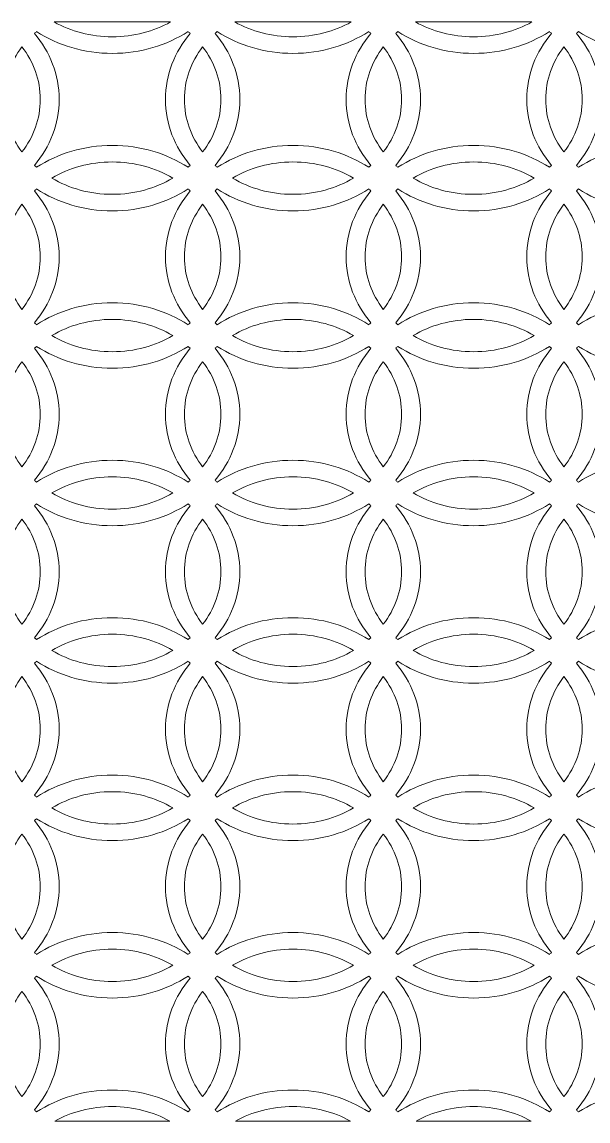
# Model space of a CAD drawing. Header units: millimetres. Extents: x -1200 to 1200, y -590 to 590.
# Drawn here: x 0 to 607, y -590 to 590 of the extents above; entities that cross this region are included whole.
import ezdxf

# ---------------------------------------------------------------- set-up
doc = ezdxf.new("R2010")
doc.units = ezdxf.units.MM
doc.header["$MEASUREMENT"] = 0
doc.layers.add('Layer 1', color=7, linetype='Continuous')

msp = doc.modelspace()

# ---------------------------------------------------------------- linework, layer by layer
at = {"layer": 'Layer 1', "color": 250, "lineweight": 20}
for points, knots in [([(13.1124, 577.662), (29.8623, 557.8099), (39.7801, 533.3066), (39.7801, 506.842), (39.7801, 480.3773), (29.8623, 455.8731), (13.1125, 436.0207), (13.8799, 435.3289), (14.6572, 434.6453), (15.4459, 433.9724), (38.2105, 448.7279), (66.3541, 457.4741), (96.7622, 457.4741), (127.1705, 457.4741), (155.3139, 448.7278), (178.0783, 433.9721), (178.8686, 434.6463), (179.6472, 435.3311), (180.4155, 436.0244), (163.6655, 455.8762), (153.745, 480.3774), (153.745, 506.842), (153.745, 533.3062), (163.6655, 557.8069), (180.4156, 577.6586), (179.6473, 578.3519), (178.8691, 579.0371), (178.0789, 579.7112), (155.3141, 564.9556), (127.1705, 556.2096), (96.7622, 556.2096), (66.3538, 556.2096), (38.2101, 564.9555), (15.4458, 579.7111), (14.6567, 579.0382), (13.8796, 578.3539), (13.1124, 577.662)], [0, 0, 0, 0, 0.083333333, 0.083333333, 0.083333333, 0.166666667, 0.166666667, 0.166666667, 0.25, 0.25, 0.25, 0.333333333, 0.333333333, 0.333333333, 0.416666667, 0.416666667, 0.416666667, 0.5, 0.5, 0.5, 0.583333333, 0.583333333, 0.583333333, 0.666666667, 0.666666667, 0.666666667, 0.75, 0.75, 0.75, 0.833333333, 0.833333333, 0.833333333, 0.916666667, 0.916666667, 0.916666667, 1, 1, 1, 1]), ([(34.223, 589.9694), (52.311, 579.8615), (73.7786, 573.9943), (96.7622, 573.9943), (119.7467, 573.9943), (141.2121, 579.8615), (159.3007, 589.9694), (159.3007, 589.9694), (34.223, 589.9694), (34.223, 589.9694)], [0, 0, 0, 0, 0.333333333, 0.333333333, 0.333333333, 0.666666667, 0.666666667, 0.666666667, 1, 1, 1, 1]), ([(347.6335, 506.842), (347.6335, 533.3062), (357.5543, 557.8069), (374.3041, 577.6586), (373.536, 578.3519), (372.7578, 579.0371), (371.9675, 579.7112), (349.2028, 564.9556), (321.0594, 556.2096), (290.6511, 556.2096), (260.2431, 556.2096), (232.0996, 564.9553), (209.3352, 579.7106), (208.5461, 579.0374), (207.7672, 578.356), (206.9995, 577.6643), (223.7504, 557.8117), (233.6687, 533.3073), (233.6687, 506.842), (233.6687, 480.3765), (223.7506, 455.8717), (206.9996, 436.0191), (207.7672, 435.3271), (208.5455, 434.6455), (209.3342, 433.9726), (232.0981, 448.7289), (260.2427, 457.4741), (290.6511, 457.4741), (321.0594, 457.4741), (349.2026, 448.7278), (371.9672, 433.9721), (372.7575, 434.6463), (373.5355, 435.3311), (374.3041, 436.0244), (357.5546, 455.8762), (347.6335, 480.3774), (347.6335, 506.842)], [0, 0, 0, 0, 0.083333333, 0.083333333, 0.083333333, 0.166666667, 0.166666667, 0.166666667, 0.25, 0.25, 0.25, 0.333333333, 0.333333333, 0.333333333, 0.416666667, 0.416666667, 0.416666667, 0.5, 0.5, 0.5, 0.583333333, 0.583333333, 0.583333333, 0.666666667, 0.666666667, 0.666666667, 0.75, 0.75, 0.75, 0.833333333, 0.833333333, 0.833333333, 0.916666667, 0.916666667, 0.916666667, 1, 1, 1, 1]), ([(228.1118, 589.9694), (246.2001, 579.8613), (267.6672, 573.9943), (290.6511, 573.9943), (313.6353, 573.9943), (335.101, 579.8615), (353.1895, 589.9694), (353.1895, 589.9694), (228.1118, 589.9694), (228.1118, 589.9694)], [0, 0, 0, 0, 0.333333333, 0.333333333, 0.333333333, 0.666666667, 0.666666667, 0.666666667, 1, 1, 1, 1]), ([(568.1888, 436.021), (551.439, 455.8731), (541.5224, 480.3773), (541.5224, 506.842), (541.5224, 533.3066), (551.4393, 557.8099), (568.1892, 577.662), (567.4221, 578.3541), (566.6453, 579.0382), (565.8559, 579.7112), (543.0918, 564.9556), (514.9484, 556.2096), (484.54, 556.2096), (454.1318, 556.2096), (425.9886, 564.9553), (403.2238, 579.7106), (402.4346, 579.0374), (401.6556, 578.356), (400.8885, 577.6643), (417.639, 557.8115), (427.5576, 533.3073), (427.5576, 506.842), (427.5576, 480.3765), (417.6393, 455.8716), (400.8887, 436.0191), (401.6556, 435.3271), (402.4341, 434.6456), (403.223, 433.9726), (425.9868, 448.729), (454.1315, 457.4741), (484.54, 457.4741), (514.9483, 457.4741), (543.0915, 448.7278), (565.8555, 433.9721), (566.6449, 434.6452), (567.4219, 435.3289), (568.1888, 436.021)], [0, 0, 0, 0, 0.083333333, 0.083333333, 0.083333333, 0.166666667, 0.166666667, 0.166666667, 0.25, 0.25, 0.25, 0.333333333, 0.333333333, 0.333333333, 0.416666667, 0.416666667, 0.416666667, 0.5, 0.5, 0.5, 0.583333333, 0.583333333, 0.583333333, 0.666666667, 0.666666667, 0.666666667, 0.75, 0.75, 0.75, 0.833333333, 0.833333333, 0.833333333, 0.916666667, 0.916666667, 0.916666667, 1, 1, 1, 1]), ([(422.0008, 589.9694), (440.0892, 579.8613), (461.5561, 573.9943), (484.54, 573.9943), (507.5239, 573.9943), (528.9896, 579.8615), (547.0782, 589.9694), (547.0782, 589.9694), (422.0008, 589.9694), (422.0008, 589.9694)], [0, 0, 0, 0, 0.333333333, 0.333333333, 0.333333333, 0.666666667, 0.666666667, 0.666666667, 1, 1, 1, 1]), ([(594.7786, 577.6619), (611.5284, 557.8099), (621.4464, 533.3066), (621.4464, 506.842), (621.4464, 480.3773), (611.5285, 455.8731), (594.7787, 436.0207), (595.546, 435.3289), (596.323, 434.6453), (597.1121, 433.9724), (619.8766, 448.7279), (648.0204, 457.4741), (678.4289, 457.4741), (708.837, 457.4741), (736.9803, 448.7278), (759.7445, 433.972), (760.5352, 434.6463), (761.3133, 435.3309), (762.0815, 436.0244), (745.3319, 455.8761), (735.4113, 480.3774), (735.4113, 506.842), (735.4113, 533.3062), (745.3319, 557.8069), (762.0817, 577.6586), (761.3135, 578.3519), (760.5355, 579.0371), (759.745, 579.7112), (736.9806, 564.9555), (708.8374, 556.2096), (678.4289, 556.2096), (648.0204, 556.2096), (619.8764, 564.9553), (597.1121, 579.7109), (596.3228, 579.038), (595.5456, 578.3539), (594.7786, 577.6619)], [0, 0, 0, 0, 0.083333333, 0.083333333, 0.083333333, 0.166666667, 0.166666667, 0.166666667, 0.25, 0.25, 0.25, 0.333333333, 0.333333333, 0.333333333, 0.416666667, 0.416666667, 0.416666667, 0.5, 0.5, 0.5, 0.583333333, 0.583333333, 0.583333333, 0.666666667, 0.666666667, 0.666666667, 0.75, 0.75, 0.75, 0.833333333, 0.833333333, 0.833333333, 0.916666667, 0.916666667, 0.916666667, 1, 1, 1, 1]), ([(-0.1825, 450.3974), (12.1993, 466.5719), (19.4329, 485.9911), (19.4329, 506.842), (19.4329, 527.6927), (12.1995, 547.1114), (-0.1822, 563.2858), (-12.564, 547.1114), (-19.7967, 527.6927), (-19.7967, 506.842), (-19.7967, 485.991), (-12.5642, 466.5717), (-0.1825, 450.3974)], [0, 0, 0, 0, 0.25, 0.25, 0.25, 0.5, 0.5, 0.5, 0.75, 0.75, 0.75, 1, 1, 1, 1]), ([(174.0919, 506.842), (174.0919, 527.6924), (181.3241, 547.1125), (193.7052, 563.2874), (206.0876, 547.1126), (213.3216, 527.6934), (213.3216, 506.842), (213.3216, 485.9905), (206.0876, 466.5708), (193.7052, 450.3959), (181.3241, 466.5709), (174.0919, 485.9912), (174.0919, 506.842)], [0, 0, 0, 0, 0.25, 0.25, 0.25, 0.5, 0.5, 0.5, 0.75, 0.75, 0.75, 1, 1, 1, 1]), ([(367.9805, 506.842), (367.9805, 527.6924), (375.213, 547.1125), (387.594, 563.2874), (399.9766, 547.1126), (407.2104, 527.6934), (407.2104, 506.842), (407.2104, 485.9905), (399.9766, 466.5708), (387.594, 450.396), (375.213, 466.5711), (367.9805, 485.9912), (367.9805, 506.842)], [0, 0, 0, 0, 0.25, 0.25, 0.25, 0.5, 0.5, 0.5, 0.75, 0.75, 0.75, 1, 1, 1, 1]), ([(581.4835, 450.3974), (593.8658, 466.5717), (601.0991, 485.9911), (601.0991, 506.842), (601.0991, 527.6926), (593.8659, 547.1114), (581.4837, 563.2856), (569.1019, 547.1114), (561.8693, 527.6926), (561.8693, 506.842), (561.8693, 485.9911), (569.1019, 466.5719), (581.4835, 450.3974)], [0, 0, 0, 0, 0.25, 0.25, 0.25, 0.5, 0.5, 0.5, 0.75, 0.75, 0.75, 1, 1, 1, 1]), ([(161.7232, 422.3246), (143.1424, 411.3661), (120.7807, 404.9604), (96.7622, 404.9604), (72.7444, 404.9604), (50.3819, 411.3661), (31.8013, 422.3246), (50.3817, 433.2832), (72.7444, 439.689), (96.7622, 439.689), (120.7807, 439.689), (143.1424, 433.2832), (161.7232, 422.3246)], [0, 0, 0, 0, 0.25, 0.25, 0.25, 0.5, 0.5, 0.5, 0.75, 0.75, 0.75, 1, 1, 1, 1]), ([(355.6119, 422.3246), (337.0312, 411.3661), (314.6693, 404.9604), (290.6511, 404.9604), (266.6349, 404.9604), (244.2742, 411.3651), (225.6946, 422.3223), (244.2749, 433.2805), (266.6334, 439.689), (290.6511, 439.689), (314.6693, 439.689), (337.0312, 433.2832), (355.6119, 422.3246)], [0, 0, 0, 0, 0.25, 0.25, 0.25, 0.5, 0.5, 0.5, 0.75, 0.75, 0.75, 1, 1, 1, 1]), ([(549.5007, 422.3246), (530.9198, 411.3661), (508.5581, 404.9604), (484.54, 404.9604), (460.5238, 404.9604), (438.1632, 411.3651), (419.5833, 422.3223), (438.1638, 433.2806), (460.5224, 439.689), (484.54, 439.689), (508.5581, 439.689), (530.9201, 433.2832), (549.5007, 422.3246)], [0, 0, 0, 0, 0.25, 0.25, 0.25, 0.5, 0.5, 0.5, 0.75, 0.75, 0.75, 1, 1, 1, 1]), ([(13.1124, 408.628), (29.8623, 388.776), (39.7801, 364.2722), (39.7801, 337.8078), (39.7801, 311.3434), (29.8623, 286.8391), (13.1125, 266.9868), (13.8799, 266.2946), (14.6572, 265.6111), (15.4459, 264.9383), (38.2105, 279.6938), (66.3541, 288.44), (96.7622, 288.44), (127.1705, 288.44), (155.3139, 279.6938), (178.0783, 264.9381), (178.8686, 265.6121), (179.6472, 266.297), (180.4155, 266.9902), (163.6655, 286.8422), (153.745, 311.3436), (153.745, 337.8078), (153.745, 364.2722), (163.6655, 388.7727), (180.4155, 408.6244), (179.6472, 409.3179), (178.8688, 410.0031), (178.0786, 410.6773), (155.3141, 395.9212), (127.1707, 387.1755), (96.7622, 387.1755), (66.3541, 387.1755), (38.2101, 395.9213), (15.4458, 410.6772), (14.6567, 410.0042), (13.8796, 409.3201), (13.1124, 408.628)], [0, 0, 0, 0, 0.083333333, 0.083333333, 0.083333333, 0.166666667, 0.166666667, 0.166666667, 0.25, 0.25, 0.25, 0.333333333, 0.333333333, 0.333333333, 0.416666667, 0.416666667, 0.416666667, 0.5, 0.5, 0.5, 0.583333333, 0.583333333, 0.583333333, 0.666666667, 0.666666667, 0.666666667, 0.75, 0.75, 0.75, 0.833333333, 0.833333333, 0.833333333, 0.916666667, 0.916666667, 0.916666667, 1, 1, 1, 1]), ([(347.6335, 337.8078), (347.6335, 364.2722), (357.5543, 388.7727), (374.3041, 408.6244), (373.5355, 409.3179), (372.7577, 410.0031), (371.9673, 410.6773), (349.2028, 395.9212), (321.0596, 387.1755), (290.6511, 387.1755), (260.2431, 387.1755), (232.0996, 395.9208), (209.3352, 410.6766), (208.5461, 410.0035), (207.7672, 409.3221), (206.9995, 408.6297), (223.7504, 388.7775), (233.6687, 364.2731), (233.6687, 337.8078), (233.6687, 311.3424), (223.7506, 286.8374), (206.9996, 266.985), (207.7672, 266.2929), (208.5455, 265.6113), (209.3342, 264.9386), (232.0981, 279.6948), (260.2427, 288.44), (290.6511, 288.44), (321.0594, 288.44), (349.2026, 279.6938), (371.9672, 264.9381), (372.7575, 265.6121), (373.5355, 266.297), (374.3041, 266.9902), (357.5546, 286.8422), (347.6335, 311.3436), (347.6335, 337.8078)], [0, 0, 0, 0, 0.083333333, 0.083333333, 0.083333333, 0.166666667, 0.166666667, 0.166666667, 0.25, 0.25, 0.25, 0.333333333, 0.333333333, 0.333333333, 0.416666667, 0.416666667, 0.416666667, 0.5, 0.5, 0.5, 0.583333333, 0.583333333, 0.583333333, 0.666666667, 0.666666667, 0.666666667, 0.75, 0.75, 0.75, 0.833333333, 0.833333333, 0.833333333, 0.916666667, 0.916666667, 0.916666667, 1, 1, 1, 1]), ([(568.1888, 266.9869), (551.439, 286.8391), (541.5224, 311.3434), (541.5224, 337.8078), (541.5224, 364.2722), (551.4393, 388.7757), (568.189, 408.6278), (567.4221, 409.3201), (566.6453, 410.0042), (565.8559, 410.6773), (543.0918, 395.9212), (514.9484, 387.1755), (484.54, 387.1755), (454.1321, 387.1755), (425.9886, 395.9208), (403.2238, 410.6766), (402.4347, 410.0035), (401.6556, 409.3221), (400.8885, 408.6297), (417.639, 388.7775), (427.5576, 364.2731), (427.5576, 337.8078), (427.5576, 311.3424), (417.6393, 286.8374), (400.8887, 266.985), (401.6556, 266.2929), (402.4341, 265.6114), (403.223, 264.9387), (425.9868, 279.695), (454.1315, 288.44), (484.54, 288.44), (514.9483, 288.44), (543.0915, 279.6938), (565.8555, 264.9381), (566.6449, 265.611), (567.4219, 266.2946), (568.1888, 266.9869)], [0, 0, 0, 0, 0.083333333, 0.083333333, 0.083333333, 0.166666667, 0.166666667, 0.166666667, 0.25, 0.25, 0.25, 0.333333333, 0.333333333, 0.333333333, 0.416666667, 0.416666667, 0.416666667, 0.5, 0.5, 0.5, 0.583333333, 0.583333333, 0.583333333, 0.666666667, 0.666666667, 0.666666667, 0.75, 0.75, 0.75, 0.833333333, 0.833333333, 0.833333333, 0.916666667, 0.916666667, 0.916666667, 1, 1, 1, 1]), ([(594.7787, 408.6278), (611.5285, 388.7757), (621.4464, 364.2722), (621.4464, 337.8078), (621.4464, 311.3434), (611.5285, 286.8391), (594.7787, 266.9868), (595.546, 266.2946), (596.323, 265.6111), (597.1121, 264.9383), (619.8766, 279.6938), (648.0204, 288.44), (678.4289, 288.44), (708.837, 288.44), (736.9803, 279.6938), (759.7445, 264.938), (760.5352, 265.612), (761.3133, 266.2969), (762.0815, 266.9902), (745.3319, 286.8421), (735.4113, 311.3436), (735.4113, 337.8078), (735.4113, 364.2722), (745.3319, 388.7727), (762.0815, 408.6244), (761.3133, 409.318), (760.5352, 410.0031), (759.7447, 410.6775), (736.9804, 395.9213), (708.8374, 387.1755), (678.4289, 387.1755), (648.0204, 387.1755), (619.8764, 395.9213), (597.1121, 410.6772), (596.3228, 410.0042), (595.546, 409.3201), (594.7787, 408.6278)], [0, 0, 0, 0, 0.083333333, 0.083333333, 0.083333333, 0.166666667, 0.166666667, 0.166666667, 0.25, 0.25, 0.25, 0.333333333, 0.333333333, 0.333333333, 0.416666667, 0.416666667, 0.416666667, 0.5, 0.5, 0.5, 0.583333333, 0.583333333, 0.583333333, 0.666666667, 0.666666667, 0.666666667, 0.75, 0.75, 0.75, 0.833333333, 0.833333333, 0.833333333, 0.916666667, 0.916666667, 0.916666667, 1, 1, 1, 1]), ([(-0.1825, 281.3633), (12.1993, 297.538), (19.4329, 316.9572), (19.4329, 337.8078), (19.4329, 358.6587), (12.1995, 378.0771), (-0.1825, 394.2516), (-12.5642, 378.0771), (-19.7967, 358.6585), (-19.7967, 337.8078), (-19.7967, 316.9571), (-12.5642, 297.5378), (-0.1825, 281.3633)], [0, 0, 0, 0, 0.25, 0.25, 0.25, 0.5, 0.5, 0.5, 0.75, 0.75, 0.75, 1, 1, 1, 1]), ([(174.0919, 337.8078), (174.0919, 358.6583), (181.3241, 378.0782), (193.7052, 394.2532), (206.0878, 378.0784), (213.3216, 358.6593), (213.3216, 337.8078), (213.3216, 316.9565), (206.0876, 297.5367), (193.7052, 281.3618), (181.3241, 297.5369), (174.0919, 316.9573), (174.0919, 337.8078)], [0, 0, 0, 0, 0.25, 0.25, 0.25, 0.5, 0.5, 0.5, 0.75, 0.75, 0.75, 1, 1, 1, 1]), ([(367.9805, 337.8078), (367.9805, 358.6583), (375.2127, 378.0782), (387.594, 394.2531), (399.9766, 378.0783), (407.2104, 358.6593), (407.2104, 337.8078), (407.2104, 316.9565), (399.9766, 297.5367), (387.594, 281.3619), (375.213, 297.537), (367.9805, 316.9573), (367.9805, 337.8078)], [0, 0, 0, 0, 0.25, 0.25, 0.25, 0.5, 0.5, 0.5, 0.75, 0.75, 0.75, 1, 1, 1, 1]), ([(581.4835, 281.3633), (593.8658, 297.5378), (601.0991, 316.9572), (601.0991, 337.8078), (601.0991, 358.6585), (593.8659, 378.0769), (581.4837, 394.2516), (569.1019, 378.0771), (561.8693, 358.6585), (561.8693, 337.8078), (561.8693, 316.9572), (569.1019, 297.538), (581.4835, 281.3633)], [0, 0, 0, 0, 0.25, 0.25, 0.25, 0.5, 0.5, 0.5, 0.75, 0.75, 0.75, 1, 1, 1, 1]), ([(161.7232, 253.2907), (143.1424, 242.3321), (120.7807, 235.9264), (96.7622, 235.9264), (72.7444, 235.9264), (50.3819, 242.3321), (31.8013, 253.2907), (50.3817, 264.2494), (72.7444, 270.6551), (96.7622, 270.6551), (120.7807, 270.6551), (143.1424, 264.249), (161.7232, 253.2907)], [0, 0, 0, 0, 0.25, 0.25, 0.25, 0.5, 0.5, 0.5, 0.75, 0.75, 0.75, 1, 1, 1, 1]), ([(355.6119, 253.2907), (337.0312, 242.3321), (314.6693, 235.9264), (290.6511, 235.9264), (266.6349, 235.9264), (244.2742, 242.3311), (225.6946, 253.2879), (244.2749, 264.2463), (266.6334, 270.6551), (290.6511, 270.6551), (314.6693, 270.6551), (337.0312, 264.249), (355.6119, 253.2907)], [0, 0, 0, 0, 0.25, 0.25, 0.25, 0.5, 0.5, 0.5, 0.75, 0.75, 0.75, 1, 1, 1, 1]), ([(549.5007, 253.2907), (530.9198, 242.3321), (508.5581, 235.9264), (484.54, 235.9264), (460.5238, 235.9264), (438.1632, 242.3311), (419.5833, 253.2881), (438.1638, 264.2463), (460.5224, 270.6551), (484.54, 270.6551), (508.5581, 270.6551), (530.9201, 264.249), (549.5007, 253.2907)], [0, 0, 0, 0, 0.25, 0.25, 0.25, 0.5, 0.5, 0.5, 0.75, 0.75, 0.75, 1, 1, 1, 1]), ([(13.1124, 239.5939), (29.8623, 219.7417), (39.7801, 195.2384), (39.7801, 168.7738), (39.7801, 142.3092), (29.8623, 117.805), (13.1125, 97.9528), (13.8799, 97.2605), (14.6572, 96.5771), (15.4459, 95.904), (38.2105, 110.6597), (66.3541, 119.4061), (96.7622, 119.4061), (127.1705, 119.4061), (155.3139, 110.6597), (178.0783, 95.9038), (178.8686, 96.5779), (179.6469, 97.2629), (180.4155, 97.9565), (163.6655, 117.8083), (153.745, 142.3094), (153.745, 168.7738), (153.745, 195.2382), (163.6655, 219.7385), (180.4155, 239.5905), (179.6472, 240.2836), (178.8688, 240.9691), (178.0786, 241.6432), (155.3141, 226.8871), (127.1707, 218.1415), (96.7622, 218.1415), (66.3541, 218.1415), (38.2101, 226.8873), (15.4458, 241.643), (14.6567, 240.9701), (13.8796, 240.2857), (13.1124, 239.5939)], [0, 0, 0, 0, 0.083333333, 0.083333333, 0.083333333, 0.166666667, 0.166666667, 0.166666667, 0.25, 0.25, 0.25, 0.333333333, 0.333333333, 0.333333333, 0.416666667, 0.416666667, 0.416666667, 0.5, 0.5, 0.5, 0.583333333, 0.583333333, 0.583333333, 0.666666667, 0.666666667, 0.666666667, 0.75, 0.75, 0.75, 0.833333333, 0.833333333, 0.833333333, 0.916666667, 0.916666667, 0.916666667, 1, 1, 1, 1]), ([(347.6335, 168.7738), (347.6335, 195.2382), (357.5543, 219.7385), (374.3041, 239.5905), (373.5355, 240.2836), (372.7577, 240.9691), (371.9673, 241.6432), (349.2028, 226.8871), (321.0596, 218.1415), (290.6511, 218.1415), (260.2431, 218.1415), (232.0996, 226.8871), (209.3352, 241.6425), (208.5461, 240.9696), (207.7672, 240.2882), (206.9995, 239.5958), (223.7504, 219.7436), (233.6687, 195.2392), (233.6687, 168.7738), (233.6687, 142.3083), (223.7506, 117.8035), (206.9996, 97.9511), (207.7672, 97.259), (208.5455, 96.5772), (209.3342, 95.9044), (232.0981, 110.6608), (260.2427, 119.4061), (290.6511, 119.4061), (321.0593, 119.4061), (349.2024, 110.6597), (371.9672, 95.9038), (372.7575, 96.5779), (373.5353, 97.2629), (374.3041, 97.9565), (357.5543, 117.8083), (347.6335, 142.3094), (347.6335, 168.7738)], [0, 0, 0, 0, 0.083333333, 0.083333333, 0.083333333, 0.166666667, 0.166666667, 0.166666667, 0.25, 0.25, 0.25, 0.333333333, 0.333333333, 0.333333333, 0.416666667, 0.416666667, 0.416666667, 0.5, 0.5, 0.5, 0.583333333, 0.583333333, 0.583333333, 0.666666667, 0.666666667, 0.666666667, 0.75, 0.75, 0.75, 0.833333333, 0.833333333, 0.833333333, 0.916666667, 0.916666667, 0.916666667, 1, 1, 1, 1]), ([(568.1888, 97.9529), (551.4393, 117.805), (541.5224, 142.3092), (541.5224, 168.7738), (541.5224, 195.2384), (551.4393, 219.7417), (568.189, 239.5938), (567.4221, 240.2857), (566.6453, 240.9701), (565.8559, 241.6432), (543.0918, 226.8871), (514.9484, 218.1415), (484.54, 218.1415), (454.1321, 218.1415), (425.9886, 226.8871), (403.2238, 241.6425), (402.4347, 240.9696), (401.6556, 240.2882), (400.8885, 239.5958), (417.639, 219.7436), (427.5576, 195.2392), (427.5576, 168.7738), (427.5576, 142.3083), (417.6393, 117.8034), (400.8887, 97.9511), (401.6556, 97.259), (402.4341, 96.5772), (403.223, 95.9045), (425.9868, 110.6609), (454.1315, 119.4061), (484.54, 119.4061), (514.9483, 119.4061), (543.0913, 110.6597), (565.8555, 95.9038), (566.645, 96.5769), (567.4219, 97.2605), (568.1888, 97.9529)], [0, 0, 0, 0, 0.083333333, 0.083333333, 0.083333333, 0.166666667, 0.166666667, 0.166666667, 0.25, 0.25, 0.25, 0.333333333, 0.333333333, 0.333333333, 0.416666667, 0.416666667, 0.416666667, 0.5, 0.5, 0.5, 0.583333333, 0.583333333, 0.583333333, 0.666666667, 0.666666667, 0.666666667, 0.75, 0.75, 0.75, 0.833333333, 0.833333333, 0.833333333, 0.916666667, 0.916666667, 0.916666667, 1, 1, 1, 1]), ([(594.7787, 239.5938), (611.5285, 219.7417), (621.4464, 195.2384), (621.4464, 168.7738), (621.4464, 142.3092), (611.5285, 117.805), (594.7787, 97.9528), (595.546, 97.2605), (596.323, 96.5771), (597.1121, 95.904), (619.8766, 110.6597), (648.0206, 119.4061), (678.4289, 119.4061), (708.8374, 119.4061), (736.9804, 110.6597), (759.7445, 95.9037), (760.5352, 96.5778), (761.3135, 97.2629), (762.0817, 97.9563), (745.3319, 117.8082), (735.4113, 142.3092), (735.4113, 168.7738), (735.4113, 195.2382), (745.3319, 219.7385), (762.0815, 239.5905), (761.3133, 240.2837), (760.5352, 240.9691), (759.7447, 241.6433), (736.9804, 226.8873), (708.8374, 218.1415), (678.4289, 218.1415), (648.0204, 218.1415), (619.8764, 226.8873), (597.1121, 241.643), (596.3228, 240.97), (595.546, 240.2857), (594.7787, 239.5938)], [0, 0, 0, 0, 0.083333333, 0.083333333, 0.083333333, 0.166666667, 0.166666667, 0.166666667, 0.25, 0.25, 0.25, 0.333333333, 0.333333333, 0.333333333, 0.416666667, 0.416666667, 0.416666667, 0.5, 0.5, 0.5, 0.583333333, 0.583333333, 0.583333333, 0.666666667, 0.666666667, 0.666666667, 0.75, 0.75, 0.75, 0.833333333, 0.833333333, 0.833333333, 0.916666667, 0.916666667, 0.916666667, 1, 1, 1, 1]), ([(-0.1825, 112.3293), (12.1993, 128.5037), (19.4329, 147.923), (19.4329, 168.7738), (19.4329, 189.6246), (12.1995, 209.043), (-0.1825, 225.2175), (-12.5642, 209.043), (-19.7967, 189.6243), (-19.7967, 168.7738), (-19.7967, 147.923), (-12.564, 128.5037), (-0.1825, 112.3293)], [0, 0, 0, 0, 0.25, 0.25, 0.25, 0.5, 0.5, 0.5, 0.75, 0.75, 0.75, 1, 1, 1, 1]), ([(174.0919, 168.7738), (174.0919, 189.6241), (181.3241, 209.0442), (193.7052, 225.2192), (206.0878, 209.0444), (213.3216, 189.6252), (213.3216, 168.7738), (213.3216, 147.9226), (206.0878, 128.5027), (193.7054, 112.3279), (181.3241, 128.5028), (174.0919, 147.9232), (174.0919, 168.7738)], [0, 0, 0, 0, 0.25, 0.25, 0.25, 0.5, 0.5, 0.5, 0.75, 0.75, 0.75, 1, 1, 1, 1]), ([(367.9805, 168.7738), (367.9805, 189.6241), (375.2127, 209.0442), (387.594, 225.219), (399.9766, 209.0443), (407.2104, 189.6252), (407.2104, 168.7738), (407.2104, 147.9226), (399.9766, 128.5027), (387.594, 112.3279), (375.213, 128.5028), (367.9805, 147.9233), (367.9805, 168.7738)], [0, 0, 0, 0, 0.25, 0.25, 0.25, 0.5, 0.5, 0.5, 0.75, 0.75, 0.75, 1, 1, 1, 1]), ([(581.4835, 112.3293), (593.8658, 128.5037), (601.0991, 147.923), (601.0991, 168.7738), (601.0991, 189.6243), (593.8659, 209.0428), (581.4837, 225.2174), (569.1019, 209.0429), (561.8693, 189.6243), (561.8693, 168.7738), (561.8693, 147.923), (569.1019, 128.5037), (581.4835, 112.3293)], [0, 0, 0, 0, 0.25, 0.25, 0.25, 0.5, 0.5, 0.5, 0.75, 0.75, 0.75, 1, 1, 1, 1]), ([(161.7232, 84.2564), (143.1424, 73.2979), (120.7807, 66.8924), (96.7622, 66.8924), (72.7444, 66.8924), (50.3819, 73.298), (31.8013, 84.2564), (50.3817, 95.215), (72.7444, 101.6211), (96.7622, 101.6211), (120.7807, 101.6211), (143.1424, 95.2149), (161.7232, 84.2564)], [0, 0, 0, 0, 0.25, 0.25, 0.25, 0.5, 0.5, 0.5, 0.75, 0.75, 0.75, 1, 1, 1, 1]), ([(355.6119, 84.2564), (337.0312, 73.2979), (314.6693, 66.8924), (290.6511, 66.8924), (266.6349, 66.8924), (244.2744, 73.2971), (225.6946, 84.254), (244.2749, 95.2125), (266.6334, 101.6211), (290.6511, 101.6211), (314.6693, 101.6211), (337.0312, 95.2149), (355.6119, 84.2564)], [0, 0, 0, 0, 0.25, 0.25, 0.25, 0.5, 0.5, 0.5, 0.75, 0.75, 0.75, 1, 1, 1, 1]), ([(549.5007, 84.2564), (530.9198, 73.2979), (508.5581, 66.8924), (484.54, 66.8924), (460.5238, 66.8924), (438.1633, 73.2971), (419.5833, 84.2539), (438.1638, 95.2123), (460.5224, 101.6211), (484.54, 101.6211), (508.5581, 101.6211), (530.9201, 95.2149), (549.5007, 84.2564)], [0, 0, 0, 0, 0.25, 0.25, 0.25, 0.5, 0.5, 0.5, 0.75, 0.75, 0.75, 1, 1, 1, 1]), ([(13.1124, 70.5599), (29.8621, 50.7078), (39.7801, 26.2044), (39.7801, -0.2601), (39.7801, -26.7248), (29.8623, -51.229), (13.1125, -71.0812), (13.8799, -71.7734), (14.6572, -72.4569), (15.4459, -73.13), (38.2105, -58.3743), (66.3541, -49.6279), (96.7622, -49.6279), (127.1705, -49.6279), (155.3139, -58.3745), (178.0783, -73.1301), (178.8686, -72.4558), (179.6472, -71.7712), (180.4155, -71.0776), (163.6655, -51.2259), (153.745, -26.7247), (153.745, -0.2601), (153.745, 26.2041), (163.6655, 50.7047), (180.4155, 70.5566), (179.6472, 71.2495), (178.8688, 71.935), (178.0786, 72.609), (155.3141, 57.8532), (127.1705, 49.1075), (96.7622, 49.1075), (66.3541, 49.1075), (38.2101, 57.8532), (15.4458, 72.609), (14.6569, 71.9359), (13.8795, 71.252), (13.1124, 70.5599)], [0, 0, 0, 0, 0.083333333, 0.083333333, 0.083333333, 0.166666667, 0.166666667, 0.166666667, 0.25, 0.25, 0.25, 0.333333333, 0.333333333, 0.333333333, 0.416666667, 0.416666667, 0.416666667, 0.5, 0.5, 0.5, 0.583333333, 0.583333333, 0.583333333, 0.666666667, 0.666666667, 0.666666667, 0.75, 0.75, 0.75, 0.833333333, 0.833333333, 0.833333333, 0.916666667, 0.916666667, 0.916666667, 1, 1, 1, 1]), ([(347.6335, -0.2601), (347.6335, 26.2041), (357.5543, 50.7047), (374.3041, 70.5566), (373.5355, 71.2495), (372.7577, 71.935), (371.9673, 72.609), (349.2028, 57.8532), (321.0594, 49.1075), (290.6511, 49.1075), (260.2431, 49.1075), (232.0996, 57.8532), (209.3352, 72.6086), (208.5461, 71.9354), (207.7672, 71.254), (206.9995, 70.562), (223.7504, 50.7094), (233.6687, 26.2053), (233.6687, -0.2601), (233.6687, -26.7256), (223.7506, -51.2305), (206.9996, -71.0829), (207.7672, -71.7748), (208.5455, -72.4568), (209.3342, -73.1295), (232.0981, -58.3731), (260.2427, -49.6279), (290.6511, -49.6279), (321.0594, -49.6279), (349.2026, -58.3745), (371.9672, -73.1301), (372.7575, -72.4558), (373.5355, -71.7712), (374.3041, -71.0776), (357.5546, -51.2259), (347.6335, -26.7247), (347.6335, -0.2601)], [0, 0, 0, 0, 0.083333333, 0.083333333, 0.083333333, 0.166666667, 0.166666667, 0.166666667, 0.25, 0.25, 0.25, 0.333333333, 0.333333333, 0.333333333, 0.416666667, 0.416666667, 0.416666667, 0.5, 0.5, 0.5, 0.583333333, 0.583333333, 0.583333333, 0.666666667, 0.666666667, 0.666666667, 0.75, 0.75, 0.75, 0.833333333, 0.833333333, 0.833333333, 0.916666667, 0.916666667, 0.916666667, 1, 1, 1, 1]), ([(568.1888, -71.081), (551.439, -51.2287), (541.5224, -26.7248), (541.5224, -0.2601), (541.5224, 26.2042), (551.4393, 50.7078), (568.189, 70.5599), (567.4221, 71.252), (566.6453, 71.9359), (565.8559, 72.609), (543.0918, 57.8532), (514.9484, 49.1075), (484.54, 49.1075), (454.1321, 49.1075), (425.9886, 57.8529), (403.2239, 72.6084), (402.4347, 71.9353), (401.6558, 71.2539), (400.8885, 70.5618), (417.6393, 50.7094), (427.5576, 26.2052), (427.5576, -0.2601), (427.5576, -26.7256), (417.6393, -51.2305), (400.8887, -71.0829), (401.6556, -71.7748), (402.4341, -72.4566), (403.223, -73.1294), (425.9868, -58.373), (454.1315, -49.6279), (484.54, -49.6279), (514.9483, -49.6279), (543.0915, -58.3745), (565.8555, -73.1301), (566.6449, -72.4571), (567.4219, -71.7734), (568.1888, -71.081)], [0, 0, 0, 0, 0.083333333, 0.083333333, 0.083333333, 0.166666667, 0.166666667, 0.166666667, 0.25, 0.25, 0.25, 0.333333333, 0.333333333, 0.333333333, 0.416666667, 0.416666667, 0.416666667, 0.5, 0.5, 0.5, 0.583333333, 0.583333333, 0.583333333, 0.666666667, 0.666666667, 0.666666667, 0.75, 0.75, 0.75, 0.833333333, 0.833333333, 0.833333333, 0.916666667, 0.916666667, 0.916666667, 1, 1, 1, 1]), ([(594.7787, 70.5599), (611.5285, 50.7078), (621.4464, 26.2042), (621.4464, -0.2601), (621.4464, -26.7248), (611.5285, -51.229), (594.7787, -71.0812), (595.546, -71.7734), (596.323, -72.4569), (597.1121, -73.13), (619.8766, -58.3743), (648.0204, -49.6279), (678.4289, -49.6279), (708.837, -49.6279), (736.9803, -58.3745), (759.7445, -73.1302), (760.5352, -72.456), (761.3133, -71.7713), (762.0815, -71.0776), (745.3319, -51.2259), (735.4113, -26.7247), (735.4113, -0.2601), (735.4113, 26.2041), (745.3319, 50.7047), (762.0815, 70.5566), (761.3133, 71.2497), (760.5352, 71.935), (759.7447, 72.6091), (736.9804, 57.8535), (708.8374, 49.1075), (678.4289, 49.1075), (648.0204, 49.1075), (619.8766, 57.8533), (597.1121, 72.609), (596.3228, 71.9359), (595.546, 71.2518), (594.7787, 70.5599)], [0, 0, 0, 0, 0.083333333, 0.083333333, 0.083333333, 0.166666667, 0.166666667, 0.166666667, 0.25, 0.25, 0.25, 0.333333333, 0.333333333, 0.333333333, 0.416666667, 0.416666667, 0.416666667, 0.5, 0.5, 0.5, 0.583333333, 0.583333333, 0.583333333, 0.666666667, 0.666666667, 0.666666667, 0.75, 0.75, 0.75, 0.833333333, 0.833333333, 0.833333333, 0.916666667, 0.916666667, 0.916666667, 1, 1, 1, 1]), ([(-0.1825, -56.7047), (12.1993, -40.5301), (19.4329, -21.1109), (19.4329, -0.2601), (19.4329, 20.5904), (12.1993, 40.009), (-0.1825, 56.1835), (-12.5642, 40.009), (-19.7967, 20.5903), (-19.7967, -0.2601), (-19.7967, -21.111), (-12.5642, -40.5302), (-0.1825, -56.7047)], [0, 0, 0, 0, 0.25, 0.25, 0.25, 0.5, 0.5, 0.5, 0.75, 0.75, 0.75, 1, 1, 1, 1]), ([(174.0919, -0.2601), (174.0919, 20.5902), (181.3241, 40.0102), (193.7052, 56.1853), (206.0878, 40.0105), (213.3216, 20.5911), (213.3216, -0.2601), (213.3216, -21.1116), (206.0876, -40.5313), (193.7052, -56.7062), (181.3241, -40.5312), (174.0919, -21.1108), (174.0919, -0.2601)], [0, 0, 0, 0, 0.25, 0.25, 0.25, 0.5, 0.5, 0.5, 0.75, 0.75, 0.75, 1, 1, 1, 1]), ([(367.9805, -0.2601), (367.9805, 20.5901), (375.2127, 40.0101), (387.594, 56.1852), (399.9766, 40.0102), (407.2104, 20.5911), (407.2104, -0.2601), (407.2104, -21.1116), (399.9766, -40.5313), (387.594, -56.706), (375.213, -40.5311), (367.9805, -21.1108), (367.9805, -0.2601)], [0, 0, 0, 0, 0.25, 0.25, 0.25, 0.5, 0.5, 0.5, 0.75, 0.75, 0.75, 1, 1, 1, 1]), ([(581.4835, -56.7047), (593.8658, -40.5302), (601.0991, -21.1109), (601.0991, -0.2601), (601.0991, 20.5904), (593.8659, 40.0088), (581.4837, 56.1834), (569.1019, 40.0087), (561.8693, 20.5903), (561.8693, -0.2601), (561.8693, -21.1109), (569.1019, -40.5301), (581.4835, -56.7047)], [0, 0, 0, 0, 0.25, 0.25, 0.25, 0.5, 0.5, 0.5, 0.75, 0.75, 0.75, 1, 1, 1, 1]), ([(161.7232, -84.7775), (143.1424, -95.736), (120.7807, -102.1416), (96.7622, -102.1416), (72.7444, -102.1416), (50.3819, -95.736), (31.8013, -84.7775), (50.3819, -73.8189), (72.7444, -67.4129), (96.7622, -67.4129), (120.7807, -67.4129), (143.1424, -73.8189), (161.7232, -84.7775)], [0, 0, 0, 0, 0.25, 0.25, 0.25, 0.5, 0.5, 0.5, 0.75, 0.75, 0.75, 1, 1, 1, 1]), ([(355.6119, -84.7775), (337.0312, -95.736), (314.6693, -102.1416), (290.6511, -102.1416), (266.6349, -102.1416), (244.2742, -95.737), (225.6946, -84.7801), (244.2749, -73.8216), (266.6334, -67.4129), (290.6511, -67.4129), (314.6693, -67.4129), (337.0312, -73.8189), (355.6119, -84.7775)], [0, 0, 0, 0, 0.25, 0.25, 0.25, 0.5, 0.5, 0.5, 0.75, 0.75, 0.75, 1, 1, 1, 1]), ([(549.5007, -84.7775), (530.9198, -95.736), (508.5581, -102.1416), (484.54, -102.1416), (460.5238, -102.1416), (438.1632, -95.737), (419.5833, -84.78), (438.1638, -73.8213), (460.5224, -67.4129), (484.54, -67.4129), (508.5581, -67.4129), (530.9198, -73.8189), (549.5007, -84.7775)], [0, 0, 0, 0, 0.25, 0.25, 0.25, 0.5, 0.5, 0.5, 0.75, 0.75, 0.75, 1, 1, 1, 1]), ([(13.1124, -98.474), (29.8623, -118.326), (39.7801, -142.8295), (39.7801, -169.2943), (39.7801, -195.7589), (29.8623, -220.2632), (13.1125, -240.1152), (13.8799, -240.8072), (14.6572, -241.491), (15.4459, -242.1639), (38.2105, -227.4085), (66.3541, -218.662), (96.7622, -218.662), (127.1705, -218.662), (155.3139, -227.4086), (178.0783, -242.164), (178.8686, -241.4898), (179.6472, -240.8049), (180.4155, -240.1119), (163.6655, -220.26), (153.745, -195.7587), (153.745, -169.2943), (153.745, -142.8298), (163.6655, -118.329), (180.4156, -98.4775), (179.6472, -97.784), (178.8691, -97.0989), (178.0789, -96.4249), (155.3142, -111.1807), (127.1707, -119.9268), (96.7622, -119.9268), (66.3541, -119.9268), (38.2101, -111.1807), (15.4458, -96.4251), (14.6567, -97.0979), (13.8796, -97.7819), (13.1124, -98.474)], [0, 0, 0, 0, 0.083333333, 0.083333333, 0.083333333, 0.166666667, 0.166666667, 0.166666667, 0.25, 0.25, 0.25, 0.333333333, 0.333333333, 0.333333333, 0.416666667, 0.416666667, 0.416666667, 0.5, 0.5, 0.5, 0.583333333, 0.583333333, 0.583333333, 0.666666667, 0.666666667, 0.666666667, 0.75, 0.75, 0.75, 0.833333333, 0.833333333, 0.833333333, 0.916666667, 0.916666667, 0.916666667, 1, 1, 1, 1]), ([(347.6335, -169.2943), (347.6335, -142.8298), (357.5546, -118.329), (374.3041, -98.4775), (373.5356, -97.784), (372.7578, -97.0989), (371.9675, -96.4249), (349.2028, -111.1807), (321.0596, -119.9268), (290.6511, -119.9268), (260.2431, -119.9268), (232.0996, -111.1811), (209.3352, -96.4256), (208.5461, -97.0988), (207.7672, -97.78), (206.9995, -98.4721), (223.7504, -118.3246), (233.6687, -142.8287), (233.6687, -169.2943), (233.6687, -195.7598), (223.7506, -220.2645), (206.9996, -240.1171), (207.7672, -240.8092), (208.5455, -241.4908), (209.3342, -242.1634), (232.0981, -227.4073), (260.2427, -218.662), (290.6511, -218.662), (321.0594, -218.662), (349.2026, -227.4086), (371.9672, -242.164), (372.7575, -241.4898), (373.5355, -240.8049), (374.3041, -240.1119), (357.5546, -220.26), (347.6335, -195.7587), (347.6335, -169.2943)], [0, 0, 0, 0, 0.083333333, 0.083333333, 0.083333333, 0.166666667, 0.166666667, 0.166666667, 0.25, 0.25, 0.25, 0.333333333, 0.333333333, 0.333333333, 0.416666667, 0.416666667, 0.416666667, 0.5, 0.5, 0.5, 0.583333333, 0.583333333, 0.583333333, 0.666666667, 0.666666667, 0.666666667, 0.75, 0.75, 0.75, 0.833333333, 0.833333333, 0.833333333, 0.916666667, 0.916666667, 0.916666667, 1, 1, 1, 1]), ([(568.1888, -240.115), (551.439, -220.2632), (541.5224, -195.7589), (541.5224, -169.2943), (541.5224, -142.8295), (551.4393, -118.326), (568.1892, -98.474), (567.4221, -97.7818), (566.6453, -97.0979), (565.8559, -96.4249), (543.0918, -111.1807), (514.9484, -119.9268), (484.54, -119.9268), (454.1318, -119.9268), (425.9886, -111.1811), (403.2238, -96.4256), (402.4346, -97.0988), (401.6556, -97.78), (400.8885, -98.4721), (417.639, -118.3246), (427.5576, -142.8287), (427.5576, -169.2943), (427.5576, -195.7598), (417.6393, -220.2647), (400.8887, -240.1171), (401.6556, -240.8092), (402.4341, -241.4907), (403.223, -242.1633), (425.9868, -227.4071), (454.1315, -218.662), (484.54, -218.662), (514.9483, -218.662), (543.0915, -227.4086), (565.8555, -242.164), (566.6449, -241.4911), (567.4219, -240.8072), (568.1888, -240.115)], [0, 0, 0, 0, 0.083333333, 0.083333333, 0.083333333, 0.166666667, 0.166666667, 0.166666667, 0.25, 0.25, 0.25, 0.333333333, 0.333333333, 0.333333333, 0.416666667, 0.416666667, 0.416666667, 0.5, 0.5, 0.5, 0.583333333, 0.583333333, 0.583333333, 0.666666667, 0.666666667, 0.666666667, 0.75, 0.75, 0.75, 0.833333333, 0.833333333, 0.833333333, 0.916666667, 0.916666667, 0.916666667, 1, 1, 1, 1]), ([(594.7786, -98.4742), (611.5284, -118.3263), (621.4464, -142.8295), (621.4464, -169.2943), (621.4464, -195.7589), (611.5285, -220.2632), (594.7787, -240.1152), (595.546, -240.8072), (596.323, -241.491), (597.1121, -242.1639), (619.8766, -227.4085), (648.0204, -218.662), (678.4289, -218.662), (708.837, -218.662), (736.9803, -227.4086), (759.7445, -242.1641), (760.5352, -241.49), (761.3133, -240.8051), (762.0815, -240.1119), (745.3319, -220.2602), (735.4113, -195.7587), (735.4113, -169.2943), (735.4113, -142.8298), (745.3318, -118.3293), (762.0815, -98.4776), (761.3133, -97.7841), (760.5355, -97.0989), (759.745, -96.4249), (736.9806, -111.1807), (708.8374, -119.9268), (678.4289, -119.9268), (648.0204, -119.9268), (619.8764, -111.1807), (597.1121, -96.4252), (596.3228, -97.0981), (595.5456, -97.7819), (594.7786, -98.4742)], [0, 0, 0, 0, 0.083333333, 0.083333333, 0.083333333, 0.166666667, 0.166666667, 0.166666667, 0.25, 0.25, 0.25, 0.333333333, 0.333333333, 0.333333333, 0.416666667, 0.416666667, 0.416666667, 0.5, 0.5, 0.5, 0.583333333, 0.583333333, 0.583333333, 0.666666667, 0.666666667, 0.666666667, 0.75, 0.75, 0.75, 0.833333333, 0.833333333, 0.833333333, 0.916666667, 0.916666667, 0.916666667, 1, 1, 1, 1]), ([(-0.1825, -225.7389), (12.1993, -209.5642), (19.4329, -190.1449), (19.4329, -169.2943), (19.4329, -148.4436), (12.1995, -129.0245), (-0.1822, -112.8504), (-12.564, -129.0246), (-19.7967, -148.4436), (-19.7967, -169.2943), (-19.7967, -190.145), (-12.5642, -209.5643), (-0.1825, -225.7389)], [0, 0, 0, 0, 0.25, 0.25, 0.25, 0.5, 0.5, 0.5, 0.75, 0.75, 0.75, 1, 1, 1, 1]), ([(174.0919, -169.2943), (174.0919, -148.4437), (181.3241, -129.0235), (193.7052, -112.8487), (206.0876, -129.0234), (213.3216, -148.4429), (213.3216, -169.2943), (213.3216, -190.1456), (206.0876, -209.5652), (193.7052, -225.7402), (181.3241, -209.5651), (174.0919, -190.1448), (174.0919, -169.2943)], [0, 0, 0, 0, 0.25, 0.25, 0.25, 0.5, 0.5, 0.5, 0.75, 0.75, 0.75, 1, 1, 1, 1]), ([(367.9805, -169.2943), (367.9805, -148.4437), (375.213, -129.0235), (387.594, -112.8487), (399.9766, -129.0234), (407.2104, -148.4429), (407.2104, -169.2943), (407.2104, -190.1456), (399.9766, -209.5652), (387.594, -225.74), (375.213, -209.565), (367.9805, -190.1448), (367.9805, -169.2943)], [0, 0, 0, 0, 0.25, 0.25, 0.25, 0.5, 0.5, 0.5, 0.75, 0.75, 0.75, 1, 1, 1, 1]), ([(581.4835, -225.7389), (593.8658, -209.5643), (601.0991, -190.1449), (601.0991, -169.2943), (601.0991, -148.4437), (593.8659, -129.0247), (581.4837, -112.8504), (569.1019, -129.0247), (561.8693, -148.4437), (561.8693, -169.2943), (561.8693, -190.1449), (569.1019, -209.5642), (581.4835, -225.7389)], [0, 0, 0, 0, 0.25, 0.25, 0.25, 0.5, 0.5, 0.5, 0.75, 0.75, 0.75, 1, 1, 1, 1]), ([(161.7232, -253.8116), (143.1424, -264.7701), (120.7807, -271.1758), (96.7622, -271.1758), (72.7444, -271.1758), (50.3819, -264.7701), (31.8013, -253.8116), (50.3817, -242.8529), (72.7444, -236.4469), (96.7622, -236.4469), (120.7807, -236.4469), (143.1424, -242.8531), (161.7232, -253.8116)], [0, 0, 0, 0, 0.25, 0.25, 0.25, 0.5, 0.5, 0.5, 0.75, 0.75, 0.75, 1, 1, 1, 1]), ([(355.6119, -253.8116), (337.0312, -264.7701), (314.6693, -271.1758), (290.6511, -271.1758), (266.6349, -271.1758), (244.2742, -264.7711), (225.6946, -253.814), (244.2749, -242.8558), (266.6334, -236.4469), (290.6511, -236.4469), (314.6693, -236.4469), (337.0312, -242.8531), (355.6119, -253.8116)], [0, 0, 0, 0, 0.25, 0.25, 0.25, 0.5, 0.5, 0.5, 0.75, 0.75, 0.75, 1, 1, 1, 1]), ([(549.5007, -253.8116), (530.9198, -264.7701), (508.5581, -271.1758), (484.54, -271.1758), (460.5238, -271.1758), (438.1632, -264.7711), (419.5833, -253.8139), (438.1638, -242.8557), (460.5224, -236.4469), (484.54, -236.4469), (508.5581, -236.4469), (530.9201, -242.8531), (549.5007, -253.8116)], [0, 0, 0, 0, 0.25, 0.25, 0.25, 0.5, 0.5, 0.5, 0.75, 0.75, 0.75, 1, 1, 1, 1]), ([(13.1124, -267.5083), (29.8623, -287.3601), (39.7801, -311.8637), (39.7801, -338.3283), (39.7801, -364.7929), (29.8623, -389.2972), (13.1125, -409.1491), (13.8799, -409.8413), (14.6572, -410.5249), (15.4459, -411.1979), (38.2105, -396.4423), (66.3541, -387.696), (96.7622, -387.696), (127.1705, -387.696), (155.3139, -396.4421), (178.0783, -411.198), (178.8686, -410.5238), (179.6472, -409.839), (180.4155, -409.1456), (163.6655, -389.2938), (153.745, -364.7927), (153.745, -338.3283), (153.745, -311.864), (163.6655, -287.3633), (180.4155, -267.5115), (179.6472, -266.8182), (178.8688, -266.133), (178.0786, -265.4589), (155.3141, -280.2149), (127.1707, -288.9606), (96.7622, -288.9606), (66.3541, -288.9606), (38.2101, -280.2147), (15.4458, -265.4591), (14.6567, -266.1318), (13.8796, -266.8161), (13.1124, -267.5083)], [0, 0, 0, 0, 0.083333333, 0.083333333, 0.083333333, 0.166666667, 0.166666667, 0.166666667, 0.25, 0.25, 0.25, 0.333333333, 0.333333333, 0.333333333, 0.416666667, 0.416666667, 0.416666667, 0.5, 0.5, 0.5, 0.583333333, 0.583333333, 0.583333333, 0.666666667, 0.666666667, 0.666666667, 0.75, 0.75, 0.75, 0.833333333, 0.833333333, 0.833333333, 0.916666667, 0.916666667, 0.916666667, 1, 1, 1, 1]), ([(347.6335, -338.3283), (347.6335, -311.864), (357.5543, -287.3633), (374.3041, -267.5115), (373.5355, -266.8182), (372.7577, -266.133), (371.9673, -265.4589), (349.2028, -280.2149), (321.0596, -288.9606), (290.6511, -288.9606), (260.2431, -288.9606), (232.0996, -280.2151), (209.3352, -265.4596), (208.5461, -266.1325), (207.7672, -266.8136), (206.9995, -267.5061), (223.7504, -287.3585), (233.6687, -311.863), (233.6687, -338.3283), (233.6687, -364.7938), (223.7506, -389.2986), (206.9996, -409.151), (207.7672, -409.8431), (208.5455, -410.5247), (209.3342, -411.1975), (232.0981, -396.4413), (260.2427, -387.696), (290.6511, -387.696), (321.0593, -387.696), (349.2024, -396.4421), (371.9672, -411.198), (372.7575, -410.5238), (373.5355, -409.839), (374.3041, -409.1456), (357.5546, -389.2938), (347.6335, -364.7927), (347.6335, -338.3283)], [0, 0, 0, 0, 0.083333333, 0.083333333, 0.083333333, 0.166666667, 0.166666667, 0.166666667, 0.25, 0.25, 0.25, 0.333333333, 0.333333333, 0.333333333, 0.416666667, 0.416666667, 0.416666667, 0.5, 0.5, 0.5, 0.583333333, 0.583333333, 0.583333333, 0.666666667, 0.666666667, 0.666666667, 0.75, 0.75, 0.75, 0.833333333, 0.833333333, 0.833333333, 0.916666667, 0.916666667, 0.916666667, 1, 1, 1, 1]), ([(568.1888, -409.1491), (551.439, -389.2972), (541.5224, -364.7929), (541.5224, -338.3283), (541.5224, -311.8637), (551.4393, -287.3603), (568.189, -267.5083), (567.4221, -266.8161), (566.6453, -266.1318), (565.8559, -265.4589), (543.0918, -280.2149), (514.9484, -288.9606), (484.54, -288.9606), (454.1321, -288.9606), (425.9886, -280.2151), (403.2238, -265.4596), (402.4347, -266.1325), (401.6556, -266.8136), (400.8885, -267.5061), (417.639, -287.3585), (427.5576, -311.863), (427.5576, -338.3283), (427.5576, -364.7938), (417.6393, -389.2987), (400.8887, -409.151), (401.6556, -409.8431), (402.4341, -410.5246), (403.223, -411.1973), (425.9868, -396.4412), (454.1315, -387.696), (484.54, -387.696), (514.9483, -387.696), (543.0913, -396.4421), (565.8555, -411.198), (566.6449, -410.525), (567.4219, -409.8413), (568.1888, -409.1491)], [0, 0, 0, 0, 0.083333333, 0.083333333, 0.083333333, 0.166666667, 0.166666667, 0.166666667, 0.25, 0.25, 0.25, 0.333333333, 0.333333333, 0.333333333, 0.416666667, 0.416666667, 0.416666667, 0.5, 0.5, 0.5, 0.583333333, 0.583333333, 0.583333333, 0.666666667, 0.666666667, 0.666666667, 0.75, 0.75, 0.75, 0.833333333, 0.833333333, 0.833333333, 0.916666667, 0.916666667, 0.916666667, 1, 1, 1, 1]), ([(594.7787, -267.5083), (611.5285, -287.3603), (621.4464, -311.8637), (621.4464, -338.3283), (621.4464, -364.7929), (611.5285, -389.2972), (594.7787, -409.1491), (595.546, -409.8413), (596.323, -410.5249), (597.1121, -411.1979), (619.8766, -396.4423), (648.0206, -387.696), (678.4289, -387.696), (708.8374, -387.696), (736.9804, -396.4423), (759.7445, -411.1982), (760.5352, -410.5239), (761.3135, -409.8393), (762.0817, -409.1458), (745.3319, -389.2939), (735.4113, -364.7929), (735.4113, -338.3283), (735.4113, -311.864), (745.3319, -287.3633), (762.0815, -267.5115), (761.3133, -266.818), (760.5352, -266.133), (759.7447, -265.4588), (736.9804, -280.2147), (708.8374, -288.9606), (678.4289, -288.9606), (648.0204, -288.9606), (619.8764, -280.2147), (597.1121, -265.4591), (596.3228, -266.132), (595.546, -266.8161), (594.7787, -267.5083)], [0, 0, 0, 0, 0.083333333, 0.083333333, 0.083333333, 0.166666667, 0.166666667, 0.166666667, 0.25, 0.25, 0.25, 0.333333333, 0.333333333, 0.333333333, 0.416666667, 0.416666667, 0.416666667, 0.5, 0.5, 0.5, 0.583333333, 0.583333333, 0.583333333, 0.666666667, 0.666666667, 0.666666667, 0.75, 0.75, 0.75, 0.833333333, 0.833333333, 0.833333333, 0.916666667, 0.916666667, 0.916666667, 1, 1, 1, 1]), ([(-0.1825, -394.7728), (12.1993, -378.5982), (19.4329, -359.1791), (19.4329, -338.3283), (19.4329, -317.4775), (12.1995, -298.0589), (-0.1825, -281.8846), (-12.5642, -298.0589), (-19.7967, -317.4776), (-19.7967, -338.3283), (-19.7967, -359.1791), (-12.5642, -378.5982), (-0.1825, -394.7728)], [0, 0, 0, 0, 0.25, 0.25, 0.25, 0.5, 0.5, 0.5, 0.75, 0.75, 0.75, 1, 1, 1, 1]), ([(174.0919, -338.3283), (174.0919, -317.4779), (181.3241, -298.058), (193.7052, -281.8829), (206.0878, -298.0577), (213.3216, -317.4768), (213.3216, -338.3283), (213.3216, -359.1795), (206.0876, -378.5993), (193.7052, -394.7742), (181.3241, -378.599), (174.0919, -359.1788), (174.0919, -338.3283)], [0, 0, 0, 0, 0.25, 0.25, 0.25, 0.5, 0.5, 0.5, 0.75, 0.75, 0.75, 1, 1, 1, 1]), ([(367.9805, -338.3283), (367.9805, -317.4779), (375.2127, -298.058), (387.594, -281.8831), (399.9766, -298.0578), (407.2104, -317.4768), (407.2104, -338.3283), (407.2104, -359.1795), (399.9766, -378.5991), (387.594, -394.7741), (375.213, -378.599), (367.9805, -359.1788), (367.9805, -338.3283)], [0, 0, 0, 0, 0.25, 0.25, 0.25, 0.5, 0.5, 0.5, 0.75, 0.75, 0.75, 1, 1, 1, 1]), ([(581.4835, -394.7728), (593.8658, -378.5982), (601.0991, -359.1791), (601.0991, -338.3283), (601.0991, -317.4776), (593.8659, -298.0592), (581.4837, -281.8847), (569.1019, -298.0591), (561.8693, -317.4776), (561.8693, -338.3283), (561.8693, -359.1791), (569.1019, -378.5982), (581.4835, -394.7728)], [0, 0, 0, 0, 0.25, 0.25, 0.25, 0.5, 0.5, 0.5, 0.75, 0.75, 0.75, 1, 1, 1, 1]), ([(161.7232, -422.8456), (143.1424, -433.8041), (120.7807, -440.21), (96.7622, -440.21), (72.7444, -440.21), (50.3819, -433.8041), (31.8013, -422.8456), (50.3817, -411.8869), (72.7444, -405.4809), (96.7622, -405.4809), (120.7807, -405.4809), (143.1424, -411.8871), (161.7232, -422.8456)], [0, 0, 0, 0, 0.25, 0.25, 0.25, 0.5, 0.5, 0.5, 0.75, 0.75, 0.75, 1, 1, 1, 1]), ([(355.6119, -422.8456), (337.0312, -433.8041), (314.6693, -440.21), (290.6511, -440.21), (266.6349, -440.21), (244.2744, -433.8051), (225.6946, -422.8481), (244.2749, -411.8896), (266.6334, -405.4809), (290.6511, -405.4809), (314.6693, -405.4809), (337.0312, -411.8871), (355.6119, -422.8456)], [0, 0, 0, 0, 0.25, 0.25, 0.25, 0.5, 0.5, 0.5, 0.75, 0.75, 0.75, 1, 1, 1, 1]), ([(549.5007, -422.8456), (530.9198, -433.8041), (508.5581, -440.21), (484.54, -440.21), (460.5238, -440.21), (438.1633, -433.8051), (419.5833, -422.8482), (438.1638, -411.8898), (460.5224, -405.4809), (484.54, -405.4809), (508.5581, -405.4809), (530.9201, -411.8871), (549.5007, -422.8456)], [0, 0, 0, 0, 0.25, 0.25, 0.25, 0.5, 0.5, 0.5, 0.75, 0.75, 0.75, 1, 1, 1, 1]), ([(13.1124, -436.5421), (29.8621, -456.3942), (39.7801, -480.8976), (39.7801, -507.3624), (39.7801, -533.8268), (29.8623, -558.3311), (13.1125, -578.1833), (13.8799, -578.8755), (14.6572, -579.559), (15.4459, -580.2321), (38.2103, -565.4763), (66.3541, -556.7303), (96.7622, -556.7303), (127.1705, -556.7303), (155.3139, -565.4763), (178.0783, -580.2322), (178.8687, -579.5579), (179.6469, -578.8733), (180.4155, -578.1797), (163.6655, -558.3281), (153.745, -533.8265), (153.745, -507.3624), (153.745, -480.8978), (163.6655, -456.3974), (180.4155, -436.5458), (179.6472, -435.8523), (178.8688, -435.1671), (178.0786, -434.4931), (155.3141, -449.2489), (127.1705, -457.9945), (96.7622, -457.9945), (66.3541, -457.9945), (38.2101, -449.2489), (15.4458, -434.4933), (14.6569, -435.166), (13.8795, -435.85), (13.1124, -436.5421)], [0, 0, 0, 0, 0.083333333, 0.083333333, 0.083333333, 0.166666667, 0.166666667, 0.166666667, 0.25, 0.25, 0.25, 0.333333333, 0.333333333, 0.333333333, 0.416666667, 0.416666667, 0.416666667, 0.5, 0.5, 0.5, 0.583333333, 0.583333333, 0.583333333, 0.666666667, 0.666666667, 0.666666667, 0.75, 0.75, 0.75, 0.833333333, 0.833333333, 0.833333333, 0.916666667, 0.916666667, 0.916666667, 1, 1, 1, 1]), ([(347.6335, -507.3624), (347.6335, -480.8978), (357.5543, -456.3974), (374.3041, -436.5458), (373.5355, -435.8523), (372.7577, -435.1671), (371.9673, -434.4931), (349.2028, -449.2489), (321.0594, -457.9945), (290.6511, -457.9945), (260.2431, -457.9945), (232.0996, -449.2489), (209.3352, -434.4937), (208.5461, -435.1665), (207.7672, -435.848), (206.9995, -436.54), (223.7504, -456.3926), (233.6687, -480.8968), (233.6687, -507.3624), (233.6687, -533.8278), (223.7504, -558.3328), (206.9996, -578.185), (207.7672, -578.8773), (208.5455, -579.5588), (209.3342, -580.2318), (232.0984, -565.4751), (260.2429, -556.7303), (290.6511, -556.7303), (321.0593, -556.7303), (349.2024, -565.4763), (371.9672, -580.2322), (372.7575, -579.5579), (373.5353, -578.8733), (374.3041, -578.1797), (357.5543, -558.3281), (347.6335, -533.8265), (347.6335, -507.3624)], [0, 0, 0, 0, 0.083333333, 0.083333333, 0.083333333, 0.166666667, 0.166666667, 0.166666667, 0.25, 0.25, 0.25, 0.333333333, 0.333333333, 0.333333333, 0.416666667, 0.416666667, 0.416666667, 0.5, 0.5, 0.5, 0.583333333, 0.583333333, 0.583333333, 0.666666667, 0.666666667, 0.666666667, 0.75, 0.75, 0.75, 0.833333333, 0.833333333, 0.833333333, 0.916666667, 0.916666667, 0.916666667, 1, 1, 1, 1]), ([(568.1888, -578.1831), (551.4393, -558.3311), (541.5224, -533.8268), (541.5224, -507.3624), (541.5224, -480.8978), (551.4393, -456.3942), (568.189, -436.5421), (567.4221, -435.85), (566.6453, -435.166), (565.8559, -434.4931), (543.0918, -449.2489), (514.9484, -457.9945), (484.54, -457.9945), (454.1321, -457.9945), (425.9886, -449.249), (403.2239, -434.4938), (402.4347, -435.1667), (401.6558, -435.8482), (400.8885, -436.5401), (417.6393, -456.3926), (427.5576, -480.8969), (427.5576, -507.3624), (427.5576, -533.8276), (417.6393, -558.3325), (400.8889, -578.1849), (401.6558, -578.8771), (402.4344, -579.5586), (403.2232, -580.2318), (425.987, -565.4751), (454.1315, -556.7303), (484.54, -556.7303), (514.9483, -556.7303), (543.0915, -565.4763), (565.8555, -580.2322), (566.645, -579.5592), (567.4216, -578.8755), (568.1888, -578.1831)], [0, 0, 0, 0, 0.083333333, 0.083333333, 0.083333333, 0.166666667, 0.166666667, 0.166666667, 0.25, 0.25, 0.25, 0.333333333, 0.333333333, 0.333333333, 0.416666667, 0.416666667, 0.416666667, 0.5, 0.5, 0.5, 0.583333333, 0.583333333, 0.583333333, 0.666666667, 0.666666667, 0.666666667, 0.75, 0.75, 0.75, 0.833333333, 0.833333333, 0.833333333, 0.916666667, 0.916666667, 0.916666667, 1, 1, 1, 1]), ([(594.7787, -436.5421), (611.5285, -456.3942), (621.4464, -480.8978), (621.4464, -507.3624), (621.4464, -533.8268), (611.5289, -558.331), (594.7789, -578.1831), (595.5463, -578.8753), (596.3232, -579.5589), (597.1123, -580.2319), (619.8769, -565.4762), (648.0206, -556.7303), (678.4289, -556.7303), (708.837, -556.7303), (736.9803, -565.4762), (759.7444, -580.2322), (760.535, -579.5579), (761.3133, -578.8731), (762.0815, -578.1797), (745.3319, -558.3283), (735.4113, -533.8265), (735.4113, -507.3624), (735.4113, -480.8978), (745.3319, -456.3974), (762.0815, -436.5458), (761.3133, -435.8522), (760.5352, -435.1671), (759.7447, -434.493), (736.9804, -449.2487), (708.8374, -457.9945), (678.4289, -457.9945), (648.0204, -457.9945), (619.8766, -449.2488), (597.1121, -434.4933), (596.3228, -435.166), (595.546, -435.8501), (594.7787, -436.5421)], [0, 0, 0, 0, 0.083333333, 0.083333333, 0.083333333, 0.166666667, 0.166666667, 0.166666667, 0.25, 0.25, 0.25, 0.333333333, 0.333333333, 0.333333333, 0.416666667, 0.416666667, 0.416666667, 0.5, 0.5, 0.5, 0.583333333, 0.583333333, 0.583333333, 0.666666667, 0.666666667, 0.666666667, 0.75, 0.75, 0.75, 0.833333333, 0.833333333, 0.833333333, 0.916666667, 0.916666667, 0.916666667, 1, 1, 1, 1]), ([(-0.1825, -563.8069), (12.1995, -547.6322), (19.4329, -528.2132), (19.4329, -507.3624), (19.4329, -486.5118), (12.1993, -467.0928), (-0.1825, -450.9186), (-12.5642, -467.0928), (-19.7967, -486.512), (-19.7967, -507.3624), (-19.7967, -528.2132), (-12.5642, -547.6322), (-0.1825, -563.8069)], [0, 0, 0, 0, 0.25, 0.25, 0.25, 0.5, 0.5, 0.5, 0.75, 0.75, 0.75, 1, 1, 1, 1]), ([(174.0919, -507.3624), (174.0919, -486.5121), (181.3241, -467.0919), (193.7052, -450.9169), (206.0878, -467.0916), (213.3216, -486.511), (213.3216, -507.3624), (213.3216, -528.2137), (206.0878, -547.6336), (193.7056, -563.8085), (181.3242, -547.6336), (174.0919, -528.213), (174.0919, -507.3624)], [0, 0, 0, 0, 0.25, 0.25, 0.25, 0.5, 0.5, 0.5, 0.75, 0.75, 0.75, 1, 1, 1, 1]), ([(367.9805, -507.3624), (367.9805, -486.5122), (375.2127, -467.092), (387.594, -450.9171), (399.9766, -467.0919), (407.2104, -486.511), (407.2104, -507.3624), (407.2104, -528.2137), (399.9766, -547.6336), (387.5941, -563.8083), (375.213, -547.6334), (367.9805, -528.213), (367.9805, -507.3624)], [0, 0, 0, 0, 0.25, 0.25, 0.25, 0.5, 0.5, 0.5, 0.75, 0.75, 0.75, 1, 1, 1, 1]), ([(581.4837, -563.8069), (593.8659, -547.6321), (601.0991, -528.2132), (601.0991, -507.3624), (601.0991, -486.5118), (593.8659, -467.093), (581.4837, -450.9188), (569.1019, -467.0931), (561.8693, -486.512), (561.8693, -507.3624), (561.8693, -528.2132), (569.1019, -547.6321), (581.4837, -563.8069)], [0, 0, 0, 0, 0.25, 0.25, 0.25, 0.5, 0.5, 0.5, 0.75, 0.75, 0.75, 1, 1, 1, 1]), ([(158.4688, -590.0306), (140.5555, -580.2047), (119.3953, -574.515), (96.7622, -574.515), (74.1299, -574.515), (52.9681, -580.2047), (35.0549, -590.0306), (35.0549, -590.0306), (158.4688, -590.0306), (158.4688, -590.0306)], [0, 0, 0, 0, 0.333333333, 0.333333333, 0.333333333, 0.666666667, 0.666666667, 0.666666667, 1, 1, 1, 1]), ([(352.3575, -590.0306), (334.4442, -580.2047), (313.2839, -574.515), (290.6511, -574.515), (268.0207, -574.515), (246.8641, -580.2061), (228.9522, -590.0306), (228.9522, -590.0306), (352.3575, -590.0306), (352.3575, -590.0306)], [0, 0, 0, 0, 0.333333333, 0.333333333, 0.333333333, 0.666666667, 0.666666667, 0.666666667, 1, 1, 1, 1]), ([(546.2463, -590.0306), (528.3327, -580.2047), (507.1726, -574.515), (484.54, -574.515), (461.9095, -574.515), (440.7527, -580.206), (422.8408, -590.0306), (422.8408, -590.0306), (546.2463, -590.0306), (546.2463, -590.0306)], [0, 0, 0, 0, 0.333333333, 0.333333333, 0.333333333, 0.666666667, 0.666666667, 0.666666667, 1, 1, 1, 1])]:
    msp.add_open_spline(points, degree=3, knots=knots, dxfattribs=at)

doc.saveas('drawing.dxf')
